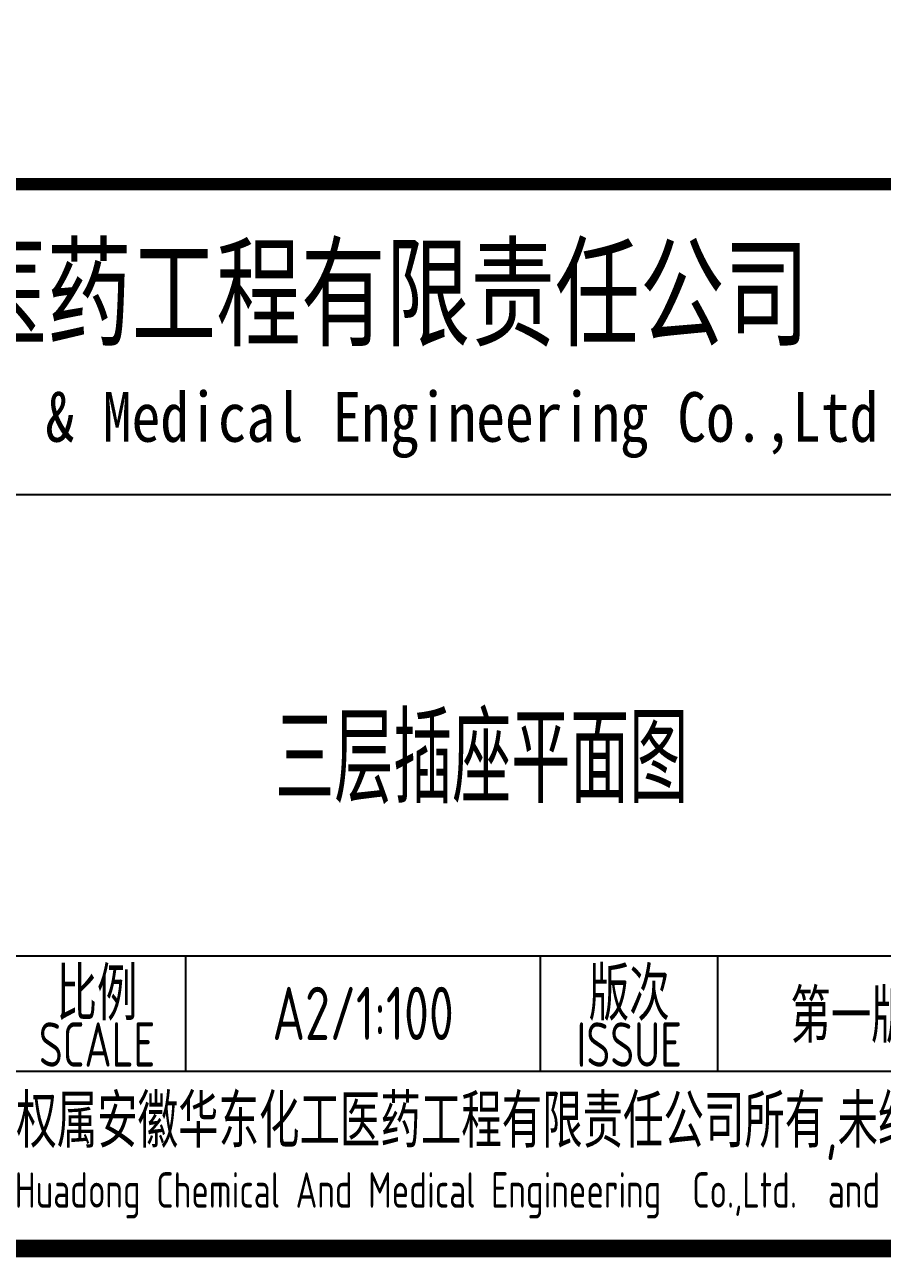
# Model space of a CAD drawing. Extents: x 6250600 to 6678662, y -692028 to -290561.
# Drawn here: x 6377712 to 6382546, y -511192 to -504242 of the extents above; entities that cross this region are included whole.
import ezdxf
from ezdxf.enums import TextEntityAlignment as Align

# ---------------------------------------------------------------- set-up
doc = ezdxf.new("R2010")
doc.units = 0
doc.header["$LTSCALE"] = 1000
doc.header["$MEASUREMENT"] = 0
doc.layers.get('0').update_dxf_attribs({"linetype": 'CONTINUOUS'})
doc.layers.add('PUB_TITLE', color=4, linetype='CONTINUOUS')
doc.styles.add('AHD', font='sceie.shx', dxfattribs={"width": 0.7, "bigfont": 'sceic.shx'})
doc.styles.add('ECEC_TQ_S', font='')
doc.styles.get('ECEC_TQ_S').set_extended_font_data('SimSun')

msp = doc.modelspace()

# ---------------------------------------------------------------- linework, layer by layer
for p, q in [((6372119.6, -506891.8), (6390119.6, -506891.8)), ((6372119.6, -509491.8), (6390119.6, -509491.8)), ((6378619.6, -510141.8), (6378619.6, -509491.8)), ((6380619.6, -510141.8), (6380619.6, -509491.8)), ((6381619.6, -510141.8), (6381619.6, -509491.8)), ((6372119.6, -510141.8), (6390119.6, -510141.8)), ((6372119.6, -511141.8), (6390119.6, -511141.8))]:
    msp.add_line(p, q)
msp.add_lwpolyline([(6390119.6, -505141.8, 70, 70, 0), (6372119.6, -505141.8, 70, 70, 0), (6372119.6, -511141.8, 0, 0, 0)], format="xyseb")
at = {"layer": 'PUB_TITLE', "color": 4, "const_width": 100}
msp.add_lwpolyline([(6334219.6, -511141.8), (6390119.6, -511141.8), (6390119.6, -471141.8), (6334219.6, -471141.8)], close=True, dxfattribs=at)

# ---------------------------------------------------------------- texts
for s, height, style, width, p in [('安徽华东化工医药工程有限责任公司', 500, 'ECEC_TQ_S', 0.7, (6378314.5, -505741.8)), ('安徽华东化工医药工程有限责任公司', 500, 'ECEC_TQ_S', 0.7, (6378314.5, -505741.8)), ('Anhui Huadong Chemical & Medical Engineering Co.,Ltd', 280, 'ECEC_TQ_S', 0.85, (6378314.5, -506491.8)), ('Anhui Huadong Chemical & Medical Engineering Co.,Ltd', 280, 'ECEC_TQ_S', 0.85, (6378314.5, -506491.8)), ('三层插座平面图', 500, 'AHD', 0.7, (6380288.4, -508355.5)), ('比例', 300, 'AHD', 0.8, (6378119.6, -509691.8)), ('比例', 300, 'AHD', 0.8, (6378119.6, -509691.8)), ('版次', 300, 'AHD', 0.8, (6381119.6, -509691.8)), ('版次', 300, 'AHD', 0.8, (6381119.6, -509691.8)), ('SCALE', 250, 'AHD', 0.8, (6378119.6, -509991.8)), ('SCALE', 250, 'AHD', 0.8, (6378119.6, -509991.8)), ('ISSUE', 250, 'AHD', 0.8, (6381119.6, -509991.8)), ('ISSUE', 250, 'AHD', 0.8, (6381119.6, -509991.8)), ('本文件专有权属安徽华东化工医药工程有限责任公司所有,未经许可不得复制或转让给第三方', 300, 'AHD', 0.8, (6381119.6, -510441.8)), ('本文件专有权属安徽华东化工医药工程有限责任公司所有,未经许可不得复制或转让给第三方', 300, 'AHD', 0.8, (6381119.6, -510441.8)), ('The proprietary right of this document belongs to Anhui Huadong Chemical And Medical Engineering  Co.,Ltd.  and any replication or transfer to the 3rd. side is forbidden without its permission. ', 200, 'AHD', 0.8, (6381119.6, -510841.8)), ('The proprietary right of this document belongs to Anhui Huadong Chemical And Medical Engineering  Co.,Ltd.  and any replication or transfer to the 3rd. side is forbidden without its permission. ', 200, 'AHD', 0.8, (6381119.6, -510841.8))]:
    msp.add_text(s, height=height, dxfattribs=dict(style=style, width=width)).set_placement(p, align=Align.MIDDLE)
at = {"style": 'AHD', "width": 0.8}
for tag, text, p in [('A2/1:100', '1:100', (6379619.6, -509816.8)), ('第一版', '0', (6382369.6, -509816.8))]:
    msp.add_attdef(tag, text=text, height=300, dxfattribs=at).set_placement(p, align=Align.MIDDLE)

doc.saveas('drawing.dxf')
